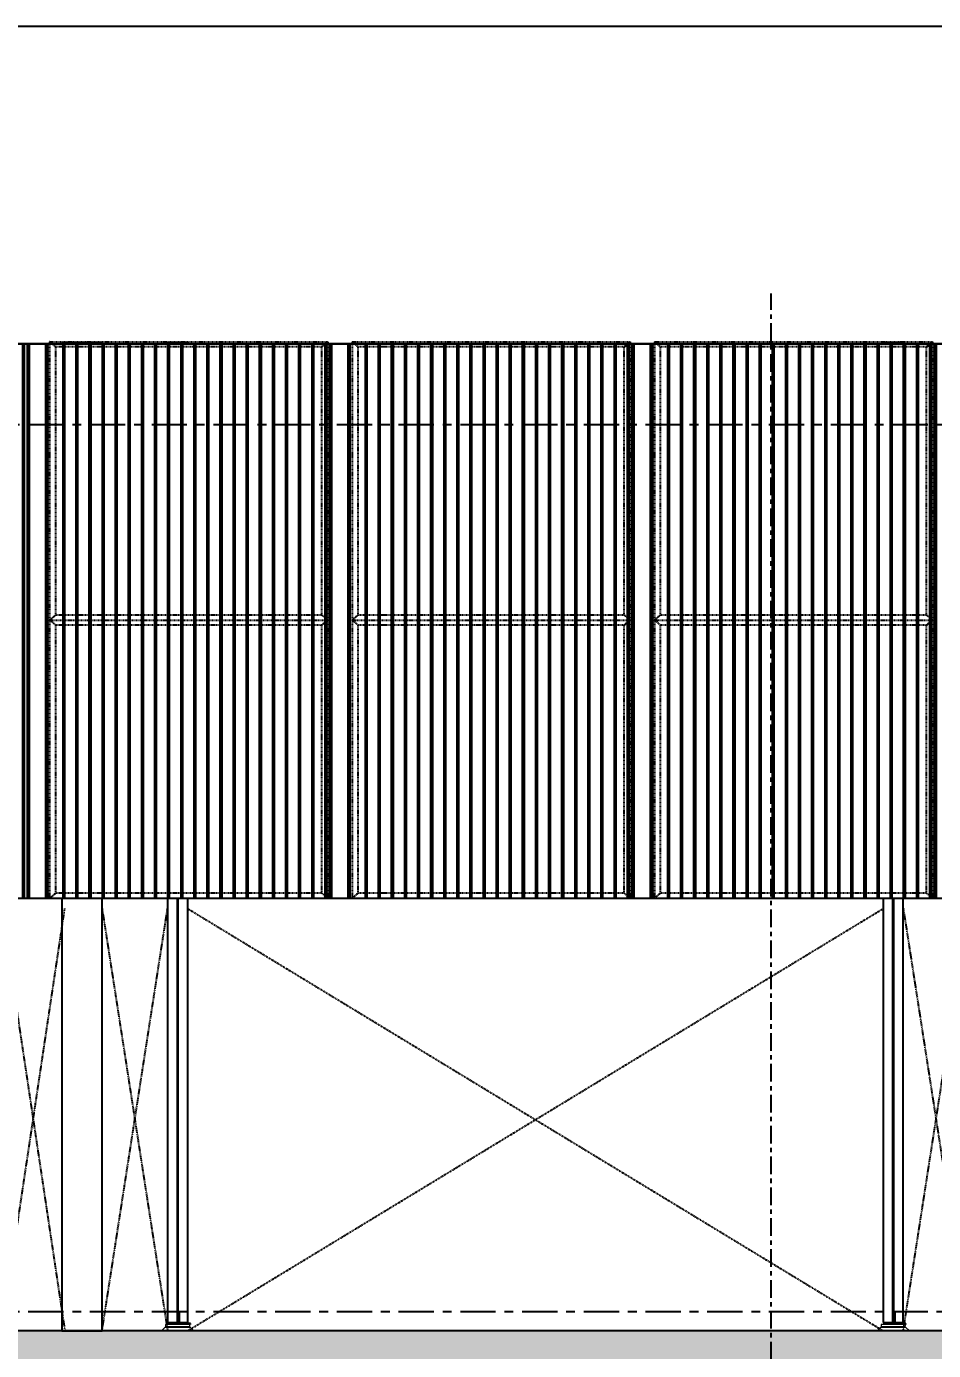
# Model space of a CAD drawing. Header units: millimetres. Extents: x -1379 to 1385823, y -4884429 to 548763.
# Drawn here: x 695333 to 699833, y -2335544 to -2328975 of the extents above; entities that cross this region are included whole.
import ezdxf
from ezdxf.enums import TextEntityAlignment as Align

# ---------------------------------------------------------------- set-up
doc = ezdxf.new("R2010")
doc.units = ezdxf.units.MM
doc.set_wipeout_variables(frame=1)
for name, pattern in [('CENTER', [50.8, 31.75, -6.35, 6.35, -6.35]), ('HIDDEN', [0.375, 0.25, -0.125]), ('TA_GL_000.70000', [1.925, 0.7, -0.175, 0.175, -0.175, 0.7]), ('TA_HL_000.80000', [5.2, 2.84, -2.36]), ('TA_HL_001.00000', [6.5, 3.55, -2.95])]:
    doc.linetypes.add(name, pattern=pattern)
for name, color, linetype in [('000 - 0_SYM_DWG_GRID-BUBBLE_MAIN_COLOR_6', 7, 'Continuous'), ('000 - 0_SYM_DWG_GRIDLINE_MAIN_COLOR_251', 7, 'Continuous'), ('000 - 0_SYM_DWG_LEVEL_HIDDEN_', 7, 'HIDDEN'), ('000 - 0_SYM_DWG_SLOPE-SYM_TEXT_COLOR_3', 7, 'Continuous'), ('000 - CONCRETE_COL_CUT_COLOR_1', 7, 'Continuous'), ('000 - CONCRETE_COL_CUT_COLOR_5', 7, 'Continuous'), ('000 - CONCRETE_COL_HATCH_', 7, 'Continuous'), ('000 - CONCRETE_COL_WIPEOUT_', 7, 'Continuous'), ('000 - EXISTING_COLUMN_MAIN_COLOR_1', 7, 'Continuous'), ('000 - EXISTING_CONCRETE_MAIN_COLOR_1', 7, 'Continuous'), ('000 - EXISTING_STEEL-STRUCTURE_HIDDEN_', 7, 'HIDDEN'), ('000 - EXISTING_STEEL-STRUCTURE_MAIN_COLOR_1', 7, 'Continuous'), ('000 - EXISTING_STEEL-STRUCTURE_WIPEOUT_', 7, 'Continuous'), ('000 - GRID', 7, 'CENTER'), ('000 - STRUCTURE_STEEL_FASTERN_MAIN_COLOR_2', 7, 'Continuous'), ('010 - ASPG_EXTR_MAIN_COLOR_251', 7, 'Continuous'), ('010 - ASPG_EXTR_WIPEOUT_', 7, 'Continuous'), ('010 - ASPG_FRAMING_MAIN_COLOR_1', 7, 'Continuous'), ('010 - ASPG_FRAMING_MAIN_COLOR_251', 7, 'Continuous'), ('010 - ASPG_FRAMING_SUB_COLOR_251', 7, 'Continuous')]:
    doc.layers.add(name, color=color, linetype=linetype)
doc.styles.add('ARIAL', font='arial.ttf')
doc.styles.add('TA', font='', dxfattribs={"height": 4.5})
doc.styles.get('TA').set_extended_font_data('Cordia New')

# ---------------------------------------------------------------- blocks, each defined once
blk = doc.blocks.new('*U3831')
at = {"layer": '000 - CONCRETE_COL_HATCH_'}
h = blk.add_hatch(dxfattribs=at)
h.set_pattern_fill('AR-CONC', scale=0.04)
h.set_pattern_definition([(50, (-65914.1, -856966.122), (7.28738676, -0.63756342), [0.762, -8.382]), (355, (-65914.1, -856966.122), (-1.40973686, 7.64227381), [0.6096, -6.705623367]), (100.4514447, (-65913.493, -856966.1754), (5.877649884, 7.004710076), [0.64760035, -7.123609784]), (46.1842, (-65914.1, -856964.09), (10.84316164, -1.68169312), [1.143, -12.573]), (96.6355576, (-65913.196, -856964.23), (9.49616536, 9.89704498), [0.97140093, -10.68542433]), (351.1841512, (-65914.1, -856964.09), (9.49616536, 9.89704498), [0.91439868, -10.05838928]), (21, (-65913.084, -856964.598), (6.06457565, -4.090607927), [0.762, -8.382]), (326, (-65913.084, -856964.598), (2.472081134, 7.367518645), [0.6096, -6.7056]), (71.451445, (-65912.5786, -856964.939), (8.53665677, 3.276910755), [0.64760035, -7.123597504]), (37.5, (-65914.1, -856966.1222), (0.12354413, 3.382201555), [0, -6.62432, 0, -6.8072, 0, -6.731]), (7.5, (-65914.1, -856966.1222), (2.6727865, 4.007222993), [0, -3.88112, 0, -6.47192, 0, -2.5654]), (327.5, (-65916.3656, -856966.1222), (5.423623807, -0.22914976), [0, -2.54, 0, -7.9248, 0, -10.5156]), (317.5, (-65917.3816, -856966.1222), (5.925167255, 1.017059641), [0, -3.302, 0, -5.26288, 0, -7.4676])])
h.paths.add_polyline_path([(0, 0), (0, 295), (-1070, 295), (-1070, 0), (-10705.5, 0), (-10705.4, 295), (-10955.5, 295), (-10955.5, -700), (-10655.5, -700), (-10655.5, -200), (-6265.5, -200), (-6265.5, -700), (-5965.5, -700), (-5965.5, -200), (-4265.6, -200), (-4265.6, -600), (934.5, -600), (934.5, -811.2), (1234.5, -818.1), (1234.5, -600), (4804.5, -600), (4804.5, -700), (5104.5, -700), (5104.5, 295), (4854.5, 295), (4854.5, 0), (-0.5, 0)])
at = {"layer": '000 - CONCRETE_COL_CUT_COLOR_1', "color": 7, "lineweight": -2}
blk.add_lwpolyline([(-1070, 0), (-10705.5, 0), (-10705.4, 295), (-10955.5, 295), (-10955.5, -700), (-10655.5, -700), (-10655.5, -200), (-6265.5, -200), (-6265.5, -700), (-5965.5, -700), (-5965.5, -200), (-4265.6, -200), (-4265.6, -600), (934.5, -600)], dxfattribs=at)
blk = doc.blocks.new('C-1-IV01-AR-2553-01-B_20260626-002213_SECTION_A1_ST')
at = {"layer": '000 - EXISTING_CONCRETE_MAIN_COLOR_1', "color": 7}
blk.add_lwpolyline([(385, 114425), (16445, 114425), (16445, 109825), (16195, 109825), (16195, 109530), (11340.5, 109530), (11340.5, 109825), (10270.5, 109825), (10270.5, 109530), (635, 109530), (635.1, 109825), (385.1, 109825)], close=True, dxfattribs=at)
at = {"layer": '000 - CONCRETE_COL_CUT_COLOR_5', "color": 7}
blk.add_blockref('*U3831', (11340.5, 109530), dxfattribs=at)
blk = doc.blocks.new('*U2876')
at = {"color": 7}
blk.add_wipeout([(50, 0), (1450, 0), (1450, 2750), (50, 2750)], dxfattribs=at).dxf.layer = '010 - ASPG_EXTR_WIPEOUT_'
at = {"layer": '010 - ASPG_EXTR_MAIN_COLOR_251', "color": 7}
for points in [[(125, 0), (135.2, 0), (135.2, 2750), (125, 2750)], [(190, 0), (200.2, 0), (200.2, 2750), (190, 2750)], [(255, 0), (265.2, 0), (265.2, 2750), (255, 2750)], [(320, 0), (330.2, 0), (330.2, 2750), (320, 2750)], [(385, 0), (395.2, 0), (395.2, 2750), (385, 2750)], [(450, 0), (460.2, 0), (460.2, 2750), (450, 2750)], [(515, 0), (525.2, 0), (525.2, 2750), (515, 2750)], [(580, 0), (590.2, 0), (590.2, 2750), (580, 2750)], [(645, 0), (655.2, 0), (655.2, 2750), (645, 2750)], [(710, 0), (720.2, 0), (720.2, 2750), (710, 2750)], [(775, 0), (785.2, 0), (785.2, 2750), (775, 2750)], [(840, 0), (850.2, 0), (850.2, 2750), (840, 2750)], [(905, 0), (915.2, 0), (915.2, 2750), (905, 2750)], [(970, 0), (980.2, 0), (980.2, 2750), (970, 2750)], [(1035, 0), (1045.2, 0), (1045.2, 2750), (1035, 2750)], [(1100, 0), (1110.2, 0), (1110.2, 2750), (1100, 2750)], [(1165, 0), (1175.2, 0), (1175.2, 2750), (1165, 2750)], [(1230, 0), (1240.2, 0), (1240.2, 2750), (1230, 2750)], [(1295, 0), (1305.2, 0), (1305.2, 2750), (1295, 2750)], [(1360, 0), (1370.2, 0), (1370.2, 2750), (1360, 2750)]]:
    blk.add_lwpolyline(points, close=True, dxfattribs=at)
at = {"layer": '010 - ASPG_FRAMING_SUB_COLOR_251', "color": 7}
blk.add_lwpolyline([(50, 0), (1450, 0), (1450, 2750), (50, 2750)], close=True, dxfattribs=at)
at = {"color": 7}
for points in [[(-50, 0), (50, 0), (50, 2750), (-50, 2750)], [(1450, 0), (1550, 0), (1550, 2750), (1450, 2750)]]:
    blk.add_wipeout(points, dxfattribs=at).dxf.layer = '010 - ASPG_EXTR_WIPEOUT_'
at = {"layer": '010 - ASPG_EXTR_MAIN_COLOR_251', "color": 7}
blk.add_lwpolyline([(1425, 0), (1435.2, 0), (1435.2, 2750), (1425, 2750)], close=True, dxfattribs=at)
at = {"layer": '010 - ASPG_FRAMING_MAIN_COLOR_1', "color": 7}
for points in [[(-50, 0), (-40, 0), (-40, 2750), (-50, 2750)], [(40, 0), (50, 0), (50, 2750), (40, 2750)], [(1450, 0), (1460, 0), (1460, 2750), (1450, 2750)], [(1540, 0), (1550, 0), (1550, 2750), (1540, 2750)]]:
    blk.add_lwpolyline(points, close=True, dxfattribs=at)
at = {"layer": '010 - ASPG_FRAMING_MAIN_COLOR_251', "color": 7}
for points in [[(-50, 0), (50, 0), (50, 2750), (-50, 2750)], [(1450, 0), (1550, 0), (1550, 2750), (1450, 2750)]]:
    blk.add_lwpolyline(points, close=True, dxfattribs=at)
blk = doc.blocks.new('*U2492')
at = {"layer": '000 - EXISTING_COLUMN_MAIN_COLOR_1', "color": 7}
blk.add_lwpolyline([(-100, 0), (100, 0), (100, 4900), (-100, 4900)], close=True, dxfattribs=at)
blk = doc.blocks.new('*U2525')
at = {"color": 7}
blk.add_wipeout([(-50, 40), (50, 40), (50, 4900), (-50, 4900)], dxfattribs=at).dxf.layer = '000 - EXISTING_STEEL-STRUCTURE_WIPEOUT_'
at = {"layer": '000 - EXISTING_STEEL-STRUCTURE_HIDDEN_', "color": 7}
blk.add_lwpolyline([(3, 40), (3, 4900), (-3, 4900), (-3, 40)], close=True, dxfattribs=at)
at = {"layer": '000 - EXISTING_STEEL-STRUCTURE_HIDDEN_', "color": 7, "linetype": 'HIDDEN', "ltscale": 9}
blk.add_lwpolyline([(63, 36), (9, 36), (9, 90), (3, 90), (3, 30), (63, 30)], close=True, dxfattribs=at)
at = {"color": 7}
blk.add_wipeout([(60, 20), (60, 30), (-60, 30), (-60, 20), (-80, 0), (80, 0)], dxfattribs=at)
at = {"layer": '000 - EXISTING_STEEL-STRUCTURE_MAIN_COLOR_1', "color": 7}
blk.add_lwpolyline([(-50, 40), (50, 40), (50, 4900), (-50, 4900)], close=True, dxfattribs=at)
at = {"layer": '000 - STRUCTURE_STEEL_FASTERN_MAIN_COLOR_2', "color": 7}
blk.add_line((-60, 20), (60, 20), dxfattribs=at)
at = {"layer": '000 - STRUCTURE_STEEL_FASTERN_MAIN_COLOR_2', "color": 7, "lineweight": 0}
blk.add_lwpolyline([(60, 20), (60, 30), (-60, 30), (-60, 20), (-80, 0), (80, 0)], close=True, dxfattribs=at)
blk = doc.blocks.new('*U2849')
at = {"layer": '010 - ASPG_FRAMING_MAIN_COLOR_1', "color": 7, "linetype": 'ByBlock'}
for points in [[(0, 0), (0, 1380), (25, 1350), (25, 30), (0, 0)], [(1380, 1380), (0, 1380), (25, 1350), (1355, 1350)], [(1380, 0), (1380, 1380), (1355, 1350), (1355, 30), (1380, 0)], [(25, 30), (1355, 30), (1380, 0), (0, 0), (25, 30)]]:
    blk.add_lwpolyline(points, close=True, dxfattribs=at)
blk = doc.blocks.new('*U2499')
at = {"layer": '000 - 0_SYM_DWG_GRID-BUBBLE_MAIN_COLOR_6', "color": 7}
blk.add_line((20.6, 0), (15.6, 0), dxfattribs=at)
blk.add_circle((25.6, 0), 5, dxfattribs=at)
at = {"layer": '000 - 0_SYM_DWG_GRIDLINE_MAIN_COLOR_251', "color": 7, "linetype": 'ByBlock', "ltscale": 5}
blk.add_line((10, 0), (-226, 0), dxfattribs=at)
at = {"layer": '000 - 0_SYM_DWG_GRIDLINE_MAIN_COLOR_251', "color": 7}
for p in [(-216, 0), (0, 0)]:
    blk.add_point(p, dxfattribs=at)
at = {"color": 7, "style": 'TA', "flags": 1}
blk.add_attdef('LOCATION', (6, -6), '', height=4.5, rotation=270, dxfattribs=at)
at = {"layer": '000 - 0_SYM_DWG_SLOPE-SYM_TEXT_COLOR_3', "color": 7, "style": 'ARIAL'}
blk.add_attdef('GRID-HEAD', text='', height=4, rotation=90, dxfattribs=at).set_placement((25.6, 0), align=Align.MIDDLE_CENTER)
blk = doc.blocks.new('*U2498')
at = {"layer": '000 - 0_SYM_DWG_GRIDLINE_MAIN_COLOR_251', "color": 7, "linetype": 'ByBlock', "ltscale": 5}
blk.add_line((5, 0), (-337.3, 0), dxfattribs=at)
at = {"color": 7, "style": 'TA', "flags": 1}
blk.add_attdef('LOCATION', (6, -6), '', height=4.5, rotation=270, dxfattribs=at)
blk = doc.blocks.new('C-1-IV01_REV00-1_20260626-132147_SECTION_A1_DIMS')
at = {"layer": '000 - GRID', "color": 7, "linetype": 'TA_GL_000.70000', "xscale": 25, "yscale": 25, "zscale": 25, "rotation": 270}
blk.add_blockref('*U2499', (6805, 109025), dxfattribs=at).add_auto_attribs({'GRID-HEAD': '2'})
at = {"layer": '000 - GRID', "color": 7, "linetype": 'TA_GL_000.70000', "xscale": 50, "yscale": 50, "zscale": 50, "rotation": 180}
for p in [(0, 114425), (0, 114025), (0, 109625)]:
    blk.add_blockref('*U2498', p, dxfattribs=at)
blk = doc.blocks.new('*U2502')
at = {"layer": '000 - 0_SYM_DWG_LEVEL_HIDDEN_', "color": 7, "linetype": 'TA_HL_000.80000'}
for p, q in [((-1725, -1047), (1725, 1047)), ((-1725, 1047), (1725, -1047))]:
    blk.add_line(p, q, dxfattribs=at)
blk = doc.blocks.new('*U2504')
at = {"layer": '000 - 0_SYM_DWG_LEVEL_HIDDEN_', "color": 7, "linetype": 'TA_HL_000.80000'}
for p, q in [((-162.5, -1047), (162.5, 1047)), ((-162.5, 1047), (162.5, -1047))]:
    blk.add_line(p, q, dxfattribs=at)
blk = doc.blocks.new('*U2503')
at = {"layer": '000 - 0_SYM_DWG_LEVEL_HIDDEN_', "color": 7, "linetype": 'TA_HL_000.80000'}
for p, q in [((-157, -1047), (157, 1047)), ((-157, 1047), (157, -1047))]:
    blk.add_line(p, q, dxfattribs=at)
blk = doc.blocks.new('*U2506')
at = {"layer": '000 - 0_SYM_DWG_LEVEL_HIDDEN_', "color": 7, "linetype": 'TA_HL_000.80000'}
for p, q in [((-162.5, -1047), (162.5, 1047)), ((-162.5, 1047), (162.5, -1047))]:
    blk.add_line(p, q, dxfattribs=at)

msp = doc.modelspace()

# ---------------------------------------------------------------- linework, layer by layer
at = {"color": 7}
msp.add_lwpolyline([(690050.7, -2338975.4), (709425.7, -2338975.4), (709425.7, -2328975.4), (690050.7, -2328975.4)], close=True, dxfattribs=at)

# ---------------------------------------------------------------- block references
for name, p in [('*U2492', (695607.7, -2335445.4)), ('*U2503', (695365.9, -2334398.4))]:
    msp.add_blockref(name, p, dxfattribs=at)

# ---------------------------------------------------------------- next in the draw order: block references
for name, p in [('*U2876', (693887.7, -2333300.4)), ('*U2525', (696082.7, -2335445.4)), ('*U2525', (699632.7, -2335445.4))]:
    msp.add_blockref(name, p, dxfattribs=at)

# ---------------------------------------------------------------- next in the draw order: block references
for name, p in [('*U2876', (695387.7, -2333300.4)), ('*U2504', (695870.2, -2334398.4)), ('*U2502', (697857.7, -2334398.4)), ('*U2506', (699845.2, -2334398.4))]:
    msp.add_blockref(name, p, dxfattribs=at)

# ---------------------------------------------------------------- next in the draw order: block references
msp.add_blockref('*U2876', (696887.7, -2333300.4), dxfattribs=at)

# ---------------------------------------------------------------- next in the draw order: block references
msp.add_blockref('*U2876', (698387.7, -2333300.4), dxfattribs=at)

# ---------------------------------------------------------------- next in the draw order: block references
msp.add_blockref('C-1-IV01_REV00-1_20260626-132147_SECTION_A1_DIMS', (692222.7, -2444975.4), dxfattribs=at)

# ---------------------------------------------------------------- next in the draw order: block references
msp.add_blockref('C-1-IV01-AR-2553-01-B_20260626-002213_SECTION_A1_ST', (692222.7, -2444975.4), dxfattribs=at)

# ---------------------------------------------------------------- next in the draw order: block references
at = {"color": 7, "linetype": 'TA_HL_001.00000', "yscale": -1, "rotation": 90}
for p in [(695447.7, -2331920.4), (696947.7, -2331920.4), (698447.7, -2331920.4), (695447.7, -2333300.4), (696947.7, -2333300.4), (698447.7, -2333300.4)]:
    msp.add_blockref('*U2849', p, dxfattribs=at)

doc.saveas('drawing.dxf')
